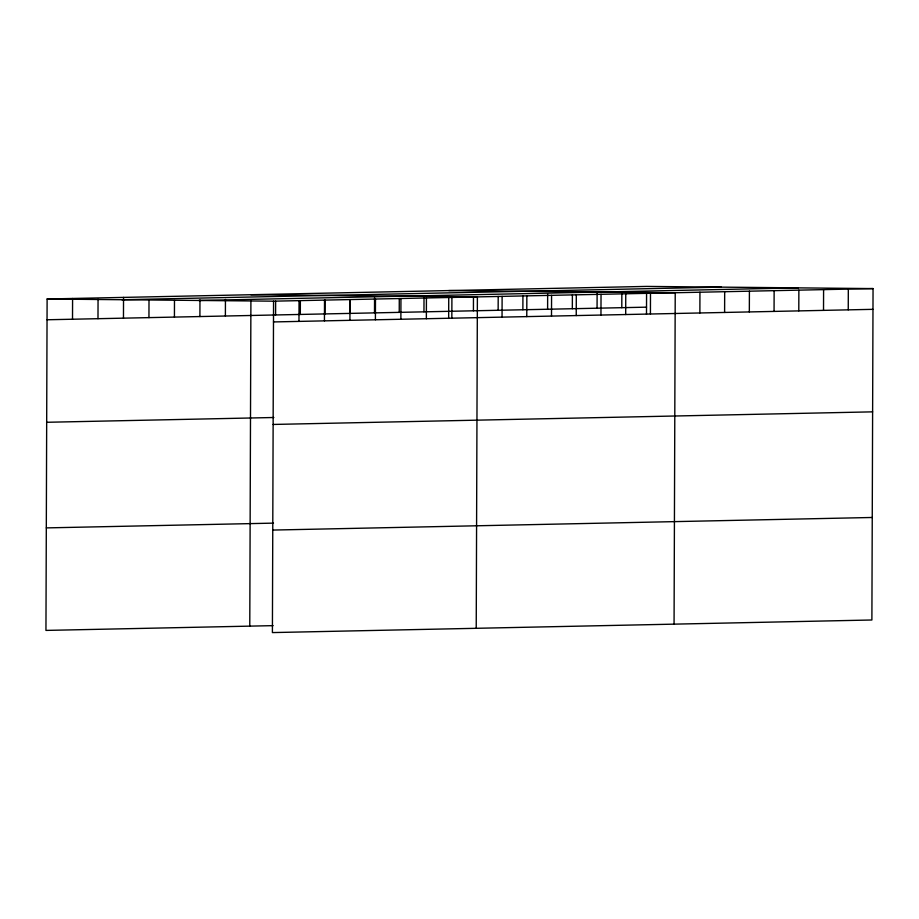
<?xml version="1.0" encoding="UTF-8"?>
<svg xmlns="http://www.w3.org/2000/svg" width="919" height="919" viewBox="0 0 919 919"><rect width="100%" height="100%" fill="white"/><g stroke="black" fill="none" stroke-linecap="round" stroke-linejoin="round"><path stroke-width="1.38" d="M873.05 288.589L273.563 301.179L272.403 632.582L871.89 619.992L873.05 288.589L646.597 286.418L47.11 299.008L45.95 630.411L273.127 625.644M72.509 319.226L72.59 298.48M97.988 318.686L98.057 299.33M123.468 318.158L123.537 297.411M148.947 317.618L149.004 299.64M174.426 317.089L174.484 300.49M199.905 316.55L199.963 299.95M225.385 316.01L225.442 299.422M249.773 626.126L250.91 300.26M275.585 314.964L275.643 301.133M298.974 321.397L299.043 300.651M300.318 314.436L300.364 300.605M324.441 320.857L324.522 300.111M325.05 313.919L325.096 300.088M349.771 313.402L349.829 299.571M349.921 320.329L350.001 299.583M374.504 312.885L374.561 297.664M375.4 319.789L375.48 299.043M399.237 312.357L399.283 298.526M400.879 319.261L400.948 298.503M423.958 311.84L424.015 296.63M426.359 318.721L426.427 297.974M448.667 318.445L448.736 297.492M451.838 318.181L451.907 297.434M473.423 310.806L473.469 296.975M476.226 628.297L477.386 296.906L250.933 294.735M498.144 310.289L498.201 296.446M502.05 317.135L502.119 296.377M522.877 309.76L522.922 295.929M526.771 316.607L526.851 295.861M547.609 309.243L547.655 294.034M551.503 316.09L551.572 295.344M572.33 308.727L572.388 294.896M576.236 315.573L576.305 294.827M597.063 308.21L597.12 292.989M600.957 315.056L601.037 294.298M621.795 307.681L621.841 293.85M625.69 314.528L625.759 293.781M646.494 314.287L646.574 293.333M650.422 314.011L650.491 293.264M674.064 624.139L675.224 292.747L448.759 290.576M699.876 312.977L699.945 292.219M724.609 312.449L724.677 291.702M749.33 311.932L749.41 291.185M774.062 311.415L774.131 290.668M798.795 310.898L798.864 290.151M823.516 310.381L823.596 289.623M848.248 309.852L848.317 289.106M121.836 299.732L721.323 287.13M198.837 300.467L798.324 287.877M47.03 319.766L646.516 307.164M273.494 321.937L872.981 309.335M46.674 422.281L273.862 417.502M273.127 424.452L872.625 411.85M46.306 527.897L273.483 523.129M272.759 530.068L872.246 517.477M47.11 299.008L273.563 301.179"/></g></svg>
